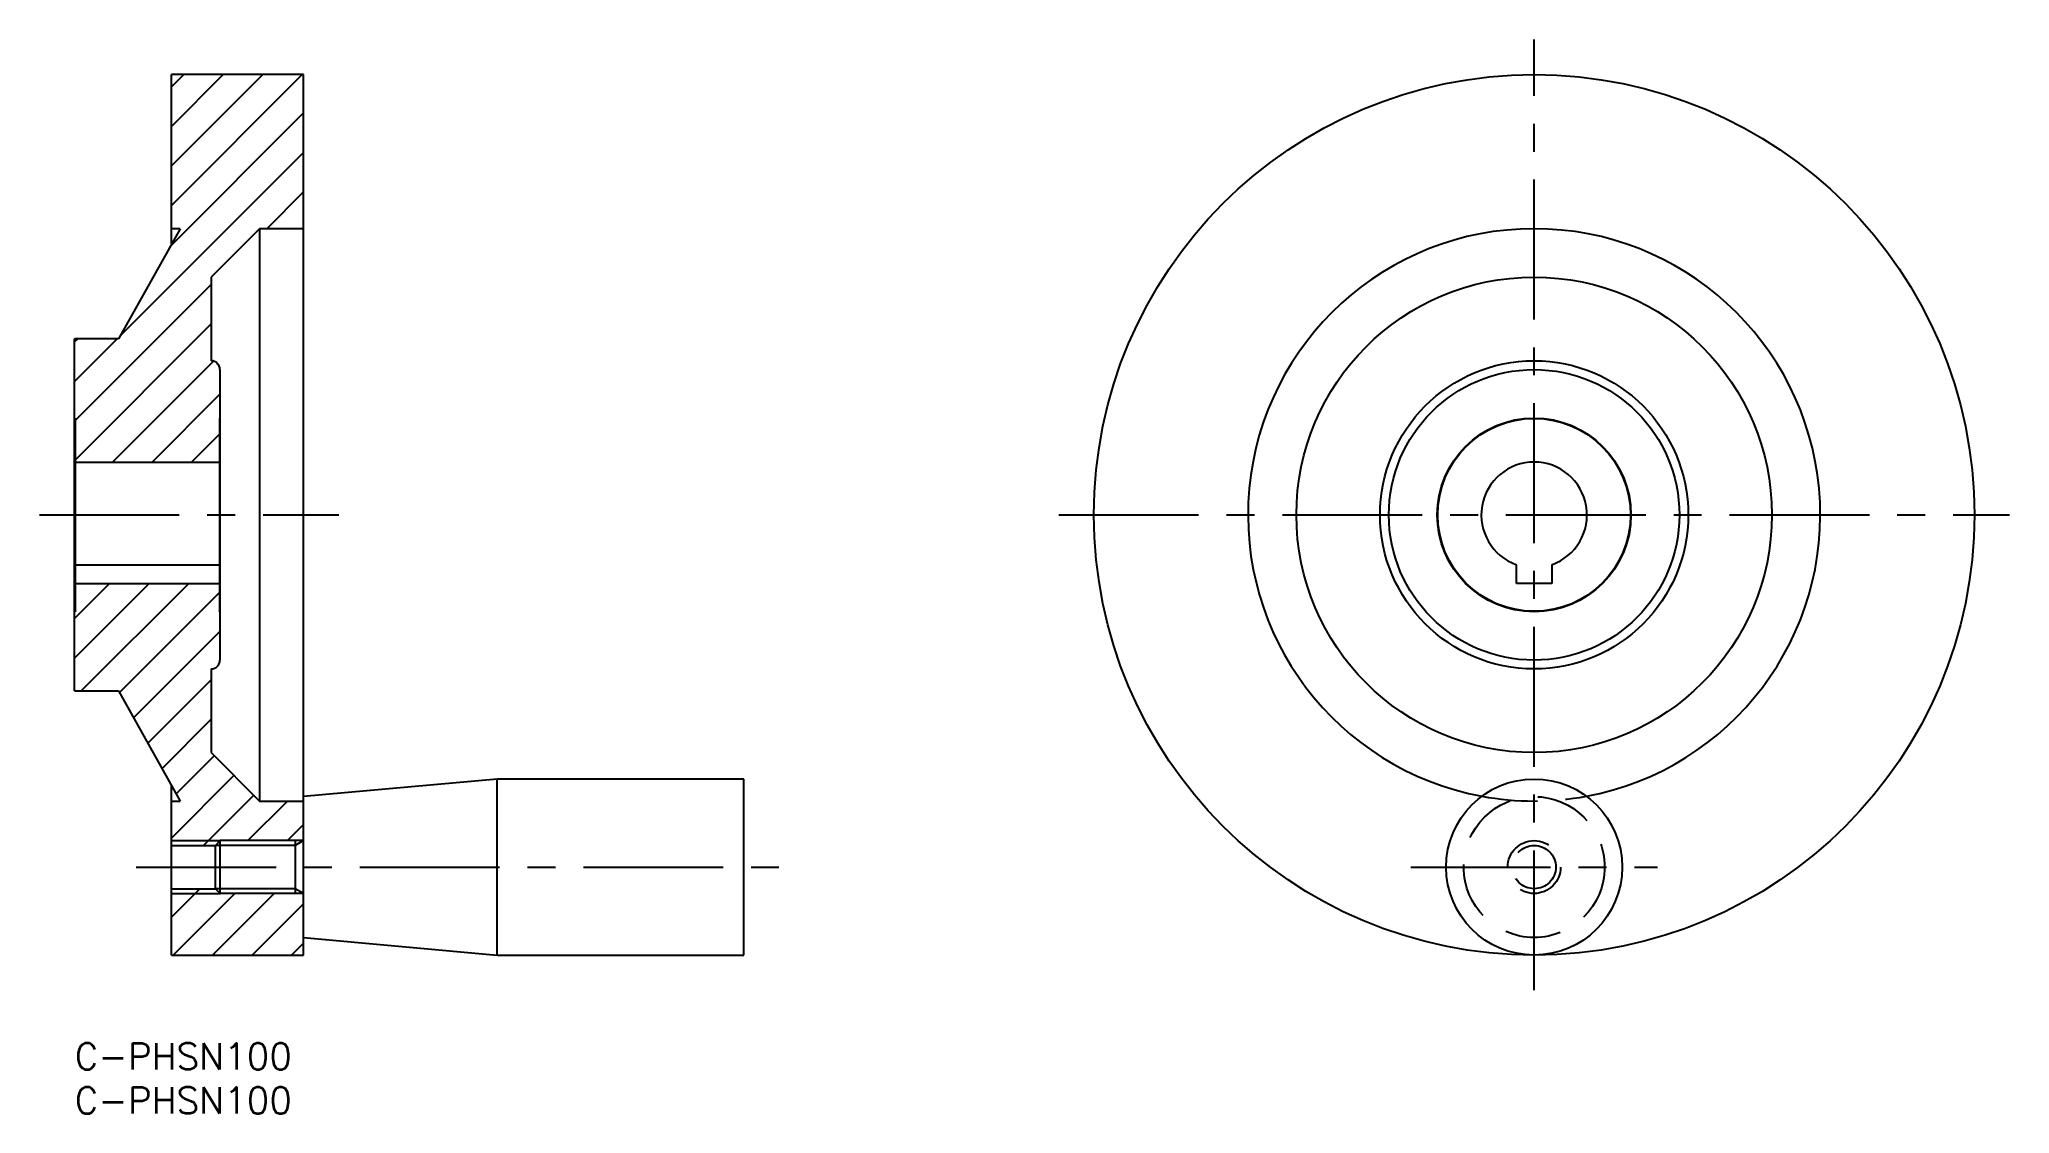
# Model space of a CAD drawing. Extents: x -4 to 220, y -8 to 114.
import ezdxf

# ---------------------------------------------------------------- set-up
doc = ezdxf.new("R2010")
doc.units = 0
doc.header["$LTSCALE"] = 0.5
doc.linetypes.add('CENTER', pattern=[50.8, 31.75, -6.35, 6.35, -6.35])
doc.linetypes.add('DASHED', pattern=[19.05, 12.7, -6.35])
for name, color, linetype in [('MSM_CENTER', 1, 'CENTER'), ('MSM_CONTINUOUS', 7, 'CONTINUOUS'), ('MSM_DASHED', 4, 'DASHED'), ('MSM_NARROW', 5, 'CONTINUOUS'), ('MSM_PART_NUMBER', 7, 'CONTINUOUS')]:
    doc.layers.add(name, color=color, linetype=linetype)
doc.styles.get("Standard").update_dxf_attribs({"font": 'txt.shx', "height": 3, "bigfont": 'bigfont.shx'})

# ---------------------------------------------------------------- blocks, each defined once
blk = doc.blocks.new('*U1')
at = {"layer": 'MSM_PART_NUMBER'}
blk.add_text('C-PHSN100', height=3, dxfattribs=at).set_placement((0, -3))
blk = doc.blocks.new('*U2')
at = {"layer": 'MSM_PART_NUMBER'}
blk.add_text('C-PHSN100', height=3, dxfattribs=at).set_placement((0, -8))

msp = doc.modelspace()

# ---------------------------------------------------------------- linework, layer by layer
at = {"layer": 'MSM_CENTER'}
for p, q in [((165.78, 6), (165.78, 114)), ((-4, 60), (30, 60)), ((111.78, 60), (219.78, 60)), ((7, 20), (80, 20)), ((151.78, 20), (179.78, 20))]:
    msp.add_line(p, q, dxfattribs=at)
at = {"layer": 'MSM_CONTINUOUS'}
for p, q in [((26, 110), (11, 110)), ((11, 90.71), (11, 110)), ((26, 10), (26, 110)), ((12, 92.5), (5, 80)), ((12, 92.5), (11, 92.5)), ((21, 92.5), (15.5, 87)), ((26, 92.5), (21, 92.5)), ((21, 92.5), (21, 27.5)), ((15.5, 87), (15.5, 77.5)), ((5, 80), (0, 80)), ((0, 40), (0, 80)), ((16.5, 76.5), (16.5, 43.5)), ((0.05, 71), (0, 70.95)), ((0.05, 71), (0, 71)), ((0.05, 71), (0.05, 49)), ((16.5, 71), (16.45, 71)), ((16.5, 70.95), (16.45, 71)), ((16.45, 71), (16.45, 49)), ((0.05, 66), (16.45, 66)), ((0.05, 54.34), (16.45, 54.34)), ((163.78, 52.2), (163.78, 54.34)), ((167.78, 54.34), (167.78, 52.2)), ((0.05, 52.2), (16.45, 52.2)), ((167.78, 52.2), (163.78, 52.2)), ((0, 49.05), (0.05, 49)), ((0, 49), (0.05, 49)), ((16.45, 49), (16.5, 49.05)), ((16.45, 49), (16.5, 49)), ((15.5, 42.5), (15.5, 33)), ((0, 40), (5, 40)), ((5, 40), (12, 27.5)), ((15.5, 33), (21, 27.5)), ((11, 10), (11, 29.29)), ((48, 30), (26, 28)), ((76, 30), (48, 30)), ((48, 10), (48, 30)), ((76, 10), (76, 30)), ((11, 27.5), (12, 27.5)), ((21, 27.5), (26, 27.5)), ((11, 22.46), (16, 22.46)), ((16.54, 23), (16, 22.46)), ((16, 17.54), (16, 22.46)), ((26, 23), (16.54, 23)), ((16.54, 17), (16.54, 23)), ((25.06, 23), (25.06, 17)), ((11, 17.54), (16, 17.54)), ((16, 17.54), (16.54, 17)), ((26, 17), (16.54, 17)), ((26, 12), (48, 10)), ((11, 10), (26, 10)), ((48, 10), (76, 10))]:
    msp.add_line(p, q, dxfattribs=at)
for centre, radius in [((165.78, 60), 50), ((165.78, 60), 27), ((165.78, 60), 17.5), ((165.78, 60), 16.5), ((165.78, 60), 11), ((165.78, 60), 10.95), ((165.78, 20), 10)]:
    msp.add_circle(centre, radius, dxfattribs=at)
for centre, radius, start, end in [((165.78, 60), 32.5, 280.5257, 259.4743), ((15.5, 76.5), 1, 0, 90), ((165.78, 60), 6, 289.4712, 250.5288), ((15.5, 43.5), 1, 270, 0)]:
    msp.add_arc(centre, radius, start, end, dxfattribs=at)
at = {"layer": 'MSM_DASHED'}
for radius in [8, 3, 2.46]:
    msp.add_circle((165.78, 20), radius, dxfattribs=at)
msp.add_arc((165.78, 60), 32.5, 259.4743, 280.5257, dxfattribs=at)
at = {"layer": 'MSM_NARROW'}
for p, q in [((11, 108.61), (12.39, 110)), ((11, 104.12), (16.88, 110)), ((11, 99.63), (21.37, 110)), ((11, 95.14), (25.86, 110)), ((10.91, 90.56), (26, 105.65)), ((5.2, 80.36), (26, 101.16)), ((21.83, 92.5), (26, 96.67)), ((0.05, 70.72), (15.5, 86.17)), ((0.05, 66.23), (15.5, 81.68)), ((0, 79.65), (0.35, 80)), ((0, 75.16), (4.84, 80)), ((4.31, 66), (15.77, 77.46)), ((8.8, 66), (16.5, 73.7)), ((13.29, 66), (16.45, 69.16)), ((0, 48.22), (3.98, 52.2)), ((0, 43.73), (8.47, 52.2)), ((0.76, 40), (12.96, 52.2)), ((5.09, 39.84), (16.45, 51.2)), ((6.7, 36.96), (16.5, 46.76)), ((8.31, 34.08), (15.5, 41.27)), ((9.93, 31.2), (15.5, 36.78)), ((11.54, 28.32), (15.86, 32.64)), ((11, 23.3), (18.1, 30.4)), ((14.65, 22.46), (20.35, 28.15)), ((19.68, 23), (24.18, 27.5)), ((24.18, 23), (26, 24.82)), ((11, 23), (16.54, 23)), ((25.06, 22.46), (16, 22.46)), ((26, 23), (25.06, 22.46)), ((11, 14.32), (14.23, 17.54)), ((11, 17), (16.54, 17)), ((11.18, 10), (18.18, 17)), ((15.67, 10), (22.67, 17)), ((25.06, 17.54), (16, 17.54)), ((20.16, 10), (26, 15.84)), ((26, 17), (25.06, 17.54)), ((24.65, 10), (26, 11.35))]:
    msp.add_line(p, q, dxfattribs=at)

# ---------------------------------------------------------------- block references
at = {"layer": 'MSM_CONTINUOUS'}
for name in ['*U1', '*U2']:
    msp.add_blockref(name, (0, 0), dxfattribs=at)

doc.saveas('drawing.dxf')
